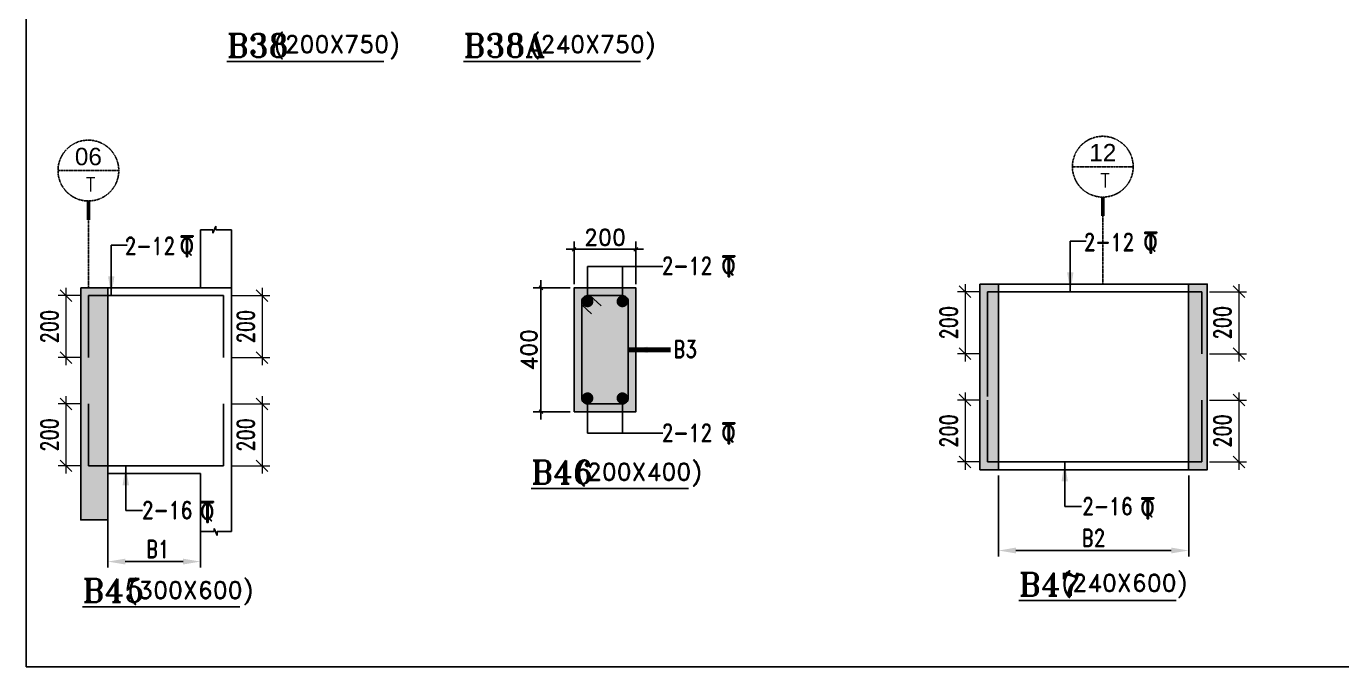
# Model space of a CAD drawing. Header units: millimetres. Extents: x 2061841 to 105821645, y -77612 to 48520811.
# Drawn here: x 2742622 to 2759632, y -703 to 7576 of the extents above; entities that cross this region are included whole.
import ezdxf
from ezdxf.enums import TextEntityAlignment as Align

# ---------------------------------------------------------------- set-up
doc = ezdxf.new("R2010")
doc.units = ezdxf.units.MM
doc.header["$LTSCALE"] = 10
doc.header["$MEASUREMENT"] = 0
doc.linetypes.add('BASEMENT COLUMN SETTING OUT-PART 2_R4$0$CENTER', pattern=[2, 1.25, -0.25, 0.25, -0.25])
doc.linetypes.add('CENTER', pattern=[2, 1.25, -0.25, 0.25, -0.25])
for name, color, linetype in [('A-Grid-Tower', 8, 'CENTER'), ('BASEMENT COLUMN SETTING OUT-PART 2_R4$0$A-GRID-MAIN', 2, 'BASEMENT COLUMN SETTING OUT-PART 2_R4$0$CENTER'), ('BEAM', 4, 'Continuous'), ('BEAM HATCH', 252, 'Continuous'), ('BEAM STIRRUPS', 3, 'Continuous'), ('BORDER', 5, 'Continuous'), ('LEADER', 3, 'Continuous'), ('REIN', 1, 'Continuous'), ('S-DIM', 7, 'Continuous'), ('SHEET', 7, 'Continuous')]:
    doc.layers.add(name, color=color, linetype=linetype)
doc.layers.add('TEXT', color=2, linetype='Continuous', lineweight=25)
doc.layers.add('VIN_SLAB DIMENSION', color=3, linetype='Continuous', lineweight=13)
doc.styles.add('200', font='romand.shx', dxfattribs={"width": 0.8, "height": 225})
doc.styles.add('BASEMENT COLUMN SETTING OUT-PART 2_R4$0$MAS-TXTL', font='arial.ttf', dxfattribs={"height": 200})
doc.styles.add('BASEMENT COLUMN SETTING OUT-PART 2_R4$0$MAS-TXTS', font='romans.shx', dxfattribs={"width": 0.8, "height": 180})
doc.styles.add('MAH', font='romand.shx', dxfattribs={"height": 210})
doc.styles.add('PK', font='romand.shx', dxfattribs={"width": 0.7, "height": 225})
doc.styles.add('PRP 100', font='romand.shx', dxfattribs={"width": 0.75})
doc.styles.add('RD', font='romand.shx', dxfattribs={"width": 0.9, "height": 225})
doc.styles.add('ROMAND', font='romand', dxfattribs={"height": 200})
doc.styles.add('RT', font='romant.shx', dxfattribs={"height": 250})
doc.dimstyles.new('dim', dxfattribs={"dimtxt": 225, "dimasz": 150, "dimexe": 100, "dimexo": 100, "dimgap": 100, "dimtad": 1, "dimdec": 0, "dimlfac": -1, "dimrnd": 5, "dimdsep": 46, "dimtxsty": 'PRP 100', "dimblk": 'OBLIQUE', "dimcen": 1.5, "dimdle": 100, "dimclrd": 3, "dimclre": 3, "dimclrt": 2, "dimadec": 0, "dimazin": 0, "dimtfac": 1, "dimtdec": 0, "dimtix": 1, "dimtmove": 0, "dimatfit": 3, "dimldrblk": 'OBLIQUE', "dimfxl": 200, "dimlwd": -1, "dimlwe": -1, "dimarcsym": 0})
doc.dimstyles.new('GR', dxfattribs={"dimtxt": 225, "dimasz": 100, "dimexe": 50, "dimexo": 50, "dimgap": 40, "dimtad": 1, "dimdec": 0, "dimzin": 0, "dimdsep": 46, "dimtxsty": 'RD', "dimblk1": 'OBLIQUE', "dimblk2": 'OBLIQUE', "dimsah": 1, "dimcen": 0, "dimdle": 100, "dimclrd": 3, "dimclre": 3, "dimclrt": 2, "dimadec": 0, "dimazin": 0, "dimtfac": 1, "dimtdec": 0, "dimtix": 1, "dimtmove": 0, "dimatfit": 3, "dimfxl": 1, "dimtolj": 1, "dimtzin": 0, "dimarcsym": 0})
doc.dimstyles.new('GR2', dxfattribs={"dimtxt": 225, "dimasz": 100, "dimexe": 75, "dimexo": 75, "dimgap": 50, "dimtad": 1, "dimdec": 0, "dimdsep": 46, "dimtxsty": '200', "dimblk1": 'OBLIQUE', "dimblk2": 'OBLIQUE', "dimsah": 1, "dimcen": 50, "dimdle": 75, "dimclrd": 3, "dimclre": 3, "dimclrt": 2, "dimadec": 0, "dimazin": 0, "dimtfac": 1, "dimtdec": 0, "dimtix": 1, "dimtmove": 0, "dimatfit": 3, "dimldrblk": 'OBLIQUE', "dimfxl": 1, "dimtolj": 1, "dimtzin": 0, "dimarcsym": 0})
doc.dimstyles.new('MA', dxfattribs={"dimtxt": 210, "dimasz": 50, "dimexe": 100, "dimexo": 50, "dimgap": 50, "dimtad": 1, "dimdec": 0, "dimzin": 0, "dimdsep": 46, "dimtxsty": 'MAH', "dimblk1": 'OBLIQUE', "dimblk2": 'OBLIQUE', "dimsah": 1, "dimcen": 0.09, "dimdle": 100, "dimclrd": 3, "dimclre": 3, "dimclrt": 2, "dimadec": 0, "dimazin": 0, "dimtfac": 1, "dimtdec": 0, "dimtix": 1, "dimtofl": 0, "dimtmove": 0, "dimatfit": 3, "dimldrblk": 'OBLIQUE', "dimfxl": 1, "dimtolj": 1, "dimtzin": 0, "dimarcsym": 0})

# ---------------------------------------------------------------- blocks, each defined once
blk = doc.blocks.new('A$C33BE299A')
at = {"layer": 'SHEET', "color": 4, "style": 'ROMAND'}
for s, height, p in [('T', 170, (-16, 0)), ('Q', 125, (-14, 27))]:
    blk.add_text(s, height=height, dxfattribs=at).set_placement(p)
blk = doc.blocks.new('*D1935')
at = {"layer": 'BEAM STIRRUPS', "color": 3, "lineweight": -2, "ltscale": 0.25, "transparency": 16777216}
for p, q in [((2743676, 1719), (2743676, 581)), ((2744874, 1232), (2744874, 581)), ((2744649, 656), (2743901, 656))]:
    blk.add_line(p, q, dxfattribs=at)
at = {"layer": 'BEAM STIRRUPS', "color": 3, "linetype": 'Continuous', "ltscale": 0.25, "transparency": 16777216}
for points in [[(2743901, 694), (2743901, 619), (2743676, 656)], [(2744649, 694), (2744649, 619), (2744874, 656)]]:
    blk.add_solid(points, dxfattribs=at)
at = {"layer": 'Defpoints', "color": 0, "linetype": 'Continuous', "ltscale": 0.25, "transparency": 16777216}
for p in [(2743676, 1794, 2), (2744874, 1307, 46), (2743676, 656)]:
    blk.add_point(p, dxfattribs=at)
at = {"layer": 'BEAM STIRRUPS', "color": 2, "linetype": 'Continuous', "ltscale": 0.25, "transparency": 16777216, "insert": (2744325, 819), "char_height": 225, "attachment_point": 5, "rotation": 360, "style": '200'}
blk.add_mtext('\\A1;B1', dxfattribs=at)
blk = doc.blocks.new('_Oblique')
at = {"color": 0, "linetype": 'ByBlock', "lineweight": -2}
blk.add_line((-0.5, -0.5), (0.5, 0.5), dxfattribs=at)
blk = doc.blocks.new('*D1936')
at = {"layer": 'Defpoints', "color": 0, "transparency": 16777216}
for p in [(2750505, 4693), (2749705, 4194), (2750505, 4194)]:
    blk.add_point(p, dxfattribs=at)
at = {"layer": 'S-DIM', "color": 3, "lineweight": -2, "transparency": 16777216}
for p, q in [((2749705, 4244), (2749705, 4793)), ((2750505, 4244), (2750505, 4793)), ((2749605, 4693), (2750605, 4693))]:
    blk.add_line(p, q, dxfattribs=at)
at = {"layer": 'S-DIM', "color": 3, "lineweight": -2, "transparency": 16777216, "xscale": 50, "yscale": 50, "zscale": 50, "rotation": 180}
blk.add_blockref('_Oblique', (2749705, 4693), dxfattribs=at)
at = {"layer": 'S-DIM', "color": 3, "lineweight": -2, "transparency": 16777216, "xscale": 50, "yscale": 50, "zscale": 50}
blk.add_blockref('_Oblique', (2750505, 4693), dxfattribs=at)
at = {"layer": 'S-DIM', "color": 2, "transparency": 16777216, "insert": (2750105, 4848), "char_height": 210, "attachment_point": 5, "style": 'MAH'}
blk.add_mtext('\\A1;\\A1;200', dxfattribs=at)
blk = doc.blocks.new('OBLIQUE')
blk = doc.blocks.new('*D1937')
at = {"layer": 'Defpoints', "color": 0, "transparency": 16777216}
for p in [(2749705, 4194), (2749277, 2594), (2749705, 2594)]:
    blk.add_point(p, dxfattribs=at)
at = {"layer": 'S-DIM', "color": 3, "lineweight": -2, "transparency": 16777216}
for p, q in [((2749277, 4294), (2749277, 2494)), ((2749655, 4194), (2749177, 4194)), ((2749655, 2594), (2749177, 2594))]:
    blk.add_line(p, q, dxfattribs=at)
at = {"layer": 'S-DIM', "color": 3, "lineweight": -2, "transparency": 16777216, "xscale": 50, "yscale": 50, "zscale": 50}
for p, rotation in [((2749277, 4194), 90), ((2749277, 2594), 270)]:
    blk.add_blockref('_Oblique', p, dxfattribs=dict(at, rotation=rotation))
at = {"layer": 'S-DIM', "color": 2, "transparency": 16777216, "insert": (2749122, 3394), "char_height": 210, "attachment_point": 5, "rotation": 90, "style": 'MAH'}
blk.add_mtext('\\A1;\\A1;400', dxfattribs=at)
blk = doc.blocks.new('*D1938')
at = {"layer": 'BEAM STIRRUPS', "color": 3, "lineweight": -2, "ltscale": 0.25, "transparency": 16777216}
for p, q in [((2755193, 1769), (2755193, 724)), ((2757653, 1769), (2757653, 724)), ((2757428, 799), (2755418, 799))]:
    blk.add_line(p, q, dxfattribs=at)
at = {"layer": 'BEAM STIRRUPS', "color": 3, "linetype": 'Continuous', "ltscale": 0.25, "transparency": 16777216}
for points in [[(2755418, 837), (2755418, 762), (2755193, 799)], [(2757428, 837), (2757428, 762), (2757653, 799)]]:
    blk.add_solid(points, dxfattribs=at)
at = {"layer": 'Defpoints', "color": 0, "linetype": 'Continuous', "ltscale": 0.25, "transparency": 16777216}
for p in [(2755193, 1844, 2), (2757653, 1844, 46), (2755193, 799)]:
    blk.add_point(p, dxfattribs=at)
at = {"layer": 'BEAM STIRRUPS', "color": 2, "linetype": 'Continuous', "ltscale": 0.25, "transparency": 16777216, "insert": (2756423, 962), "char_height": 225, "attachment_point": 5, "rotation": 360, "style": '200'}
blk.add_mtext('\\A1;B2', dxfattribs=at)
blk = doc.blocks.new('BASEMENT COLUMN SETTING OUT-PART 2_R4$0$GRID TARGET1')
blk.add_wipeout([(393, -655), (392, -641), (392, -628), (390, -614), (389, -600), (387, -587), (384, -573), (381, -560), (377, -547), (373, -534), (369, -521), (364, -508), (359, -495), (353, -483), (347, -471), (340, -459), (333, -447), (325, -435), (318, -424), (309, -413), (301, -403), (292, -392), (282, -382), (273, -373), (263, -363), (252, -354), (242, -346), (231, -337), (220, -330), (208, -322), (196, -315), (184, -308), (172, -302), (160, -296), (147, -291), (134, -286), (121, -282), (108, -278), (95, -274), (82, -271), (68, -268), (55, -266), (41, -265), (27, -263), (14, -263), (0, -262), (-14, -263), (-27, -263), (-41, -265), (-55, -266), (-68, -268), (-82, -271), (-95, -274), (-108, -278), (-121, -282), (-134, -286), (-147, -291), (-160, -296), (-172, -302), (-184, -308), (-196, -315), (-208, -322), (-220, -330), (-231, -337), (-242, -346), (-252, -354), (-263, -363), (-273, -373), (-282, -382), (-292, -392), (-301, -403), (-309, -413), (-318, -424), (-325, -435), (-333, -447), (-340, -459), (-347, -471), (-353, -483), (-359, -495), (-364, -508), (-369, -521), (-373, -534), (-377, -547), (-381, -560), (-384, -573), (-387, -587), (-389, -600), (-390, -614), (-392, -628), (-392, -641), (-393, -655), (-392, -669), (-392, -682), (-390, -696), (-389, -710), (-387, -723), (-384, -737), (-381, -750), (-377, -763), (-373, -776), (-369, -789), (-364, -802), (-359, -815), (-353, -827), (-347, -839), (-340, -851), (-333, -863), (-325, -875), (-318, -886), (-309, -897), (-301, -907), (-292, -918), (-282, -928), (-273, -937), (-263, -947), (-252, -956), (-242, -964), (-231, -973), (-220, -981), (-208, -988), (-196, -995), (-184, -1002), (-172, -1008), (-160, -1014), (-147, -1019), (-134, -1024), (-121, -1028), (-108, -1032), (-95, -1036), (-82, -1039), (-68, -1042), (-55, -1044), (-41, -1046), (-27, -1047), (-14, -1047), (0, -1048), (14, -1047), (27, -1047), (41, -1046), (55, -1044), (68, -1042), (82, -1039), (95, -1036), (108, -1032), (121, -1028), (134, -1024), (147, -1019), (160, -1014), (172, -1008), (184, -1002), (196, -995), (208, -988), (220, -981), (231, -973), (242, -964), (252, -956), (263, -947), (273, -937), (282, -928), (292, -918), (301, -907), (309, -897), (318, -886), (325, -875), (333, -863), (340, -851), (347, -839), (353, -827), (359, -815), (364, -802), (369, -789), (373, -776), (377, -763), (381, -750), (384, -737), (387, -723), (389, -710), (390, -696), (392, -682), (392, -669)])
blk.add_line((-393, -655), (393, -655))
at = {"const_width": 48.8}
blk.add_lwpolyline([(0, -1048), (0, -1292)], dxfattribs=at)
blk.add_circle((0, -655), 393)
for tag, height, style, p in [('AS', 225, 'BASEMENT COLUMN SETTING OUT-PART 2_R4$0$MAS-TXTL', (0, -586)), ('REF', 180, 'BASEMENT COLUMN SETTING OUT-PART 2_R4$0$MAS-TXTS', (29, -925))]:
    blk.add_attdef(tag, text='', height=height, dxfattribs=dict(style=style)).set_placement(p, align=Align.CENTER)
blk = doc.blocks.new('*D1299')
at = {"layer": 'Defpoints', "color": 0, "transparency": 16777216}
for p in [(2743425, 4094, 52), (2743134, 3294), (2743425, 3294, 51)]:
    blk.add_point(p, dxfattribs=at)
at = {"layer": 'VIN_SLAB DIMENSION', "color": 3, "transparency": 16777216}
for p, q in [((2743325, 4094), (2743034, 4094)), ((2743134, 4194), (2743134, 3194)), ((2743325, 3294), (2743034, 3294))]:
    blk.add_line(p, q, dxfattribs=at)
at = {"layer": 'VIN_SLAB DIMENSION', "color": 3, "transparency": 16777216, "xscale": 150, "yscale": 150, "zscale": 150}
for p, rotation in [((2743134, 4094), 90), ((2743134, 3294), 270)]:
    blk.add_blockref('_Oblique', p, dxfattribs=dict(at, rotation=rotation))
at = {"layer": 'VIN_SLAB DIMENSION', "color": 2, "transparency": 16777216, "insert": (2742922, 3694), "char_height": 225, "attachment_point": 5, "rotation": 90, "style": 'PRP 100'}
blk.add_mtext('200', dxfattribs=at)
blk = doc.blocks.new('*D1300')
at = {"layer": 'Defpoints', "color": 0, "transparency": 16777216}
for p in [(2743425, 2694, 52), (2743134, 1894), (2743425, 1894, 51)]:
    blk.add_point(p, dxfattribs=at)
at = {"layer": 'VIN_SLAB DIMENSION', "color": 3, "transparency": 16777216}
for p, q in [((2743134, 2794), (2743134, 1794)), ((2743325, 2694), (2743034, 2694)), ((2743325, 1894), (2743034, 1894))]:
    blk.add_line(p, q, dxfattribs=at)
at = {"layer": 'VIN_SLAB DIMENSION', "color": 3, "transparency": 16777216, "xscale": 150, "yscale": 150, "zscale": 150}
for p, rotation in [((2743134, 2694), 90), ((2743134, 1894), 270)]:
    blk.add_blockref('_Oblique', p, dxfattribs=dict(at, rotation=rotation))
at = {"layer": 'VIN_SLAB DIMENSION', "color": 2, "transparency": 16777216, "insert": (2742922, 2294), "char_height": 225, "attachment_point": 5, "rotation": 90, "style": 'PRP 100'}
blk.add_mtext('200', dxfattribs=at)
blk = doc.blocks.new('*D1301')
at = {"layer": 'Defpoints', "color": 0, "transparency": 16777216}
for p in [(2745174, 2694, 52), (2745174, 1894, 51), (2745671, 1894)]:
    blk.add_point(p, dxfattribs=at)
at = {"layer": 'VIN_SLAB DIMENSION', "color": 3, "transparency": 16777216}
for p, q in [((2745671, 2794), (2745671, 1794)), ((2745274, 2694), (2745771, 2694)), ((2745274, 1894), (2745771, 1894))]:
    blk.add_line(p, q, dxfattribs=at)
at = {"layer": 'VIN_SLAB DIMENSION', "color": 3, "transparency": 16777216, "xscale": 150, "yscale": 150, "zscale": 150}
for p, rotation in [((2745671, 2694), 90), ((2745671, 1894), 270)]:
    blk.add_blockref('_Oblique', p, dxfattribs=dict(at, rotation=rotation))
at = {"layer": 'VIN_SLAB DIMENSION', "color": 2, "transparency": 16777216, "insert": (2745459, 2294), "char_height": 225, "attachment_point": 5, "rotation": 90, "style": 'PRP 100'}
blk.add_mtext('200', dxfattribs=at)
blk = doc.blocks.new('*D1302')
at = {"layer": 'Defpoints', "color": 0, "transparency": 16777216}
for p in [(2745174, 4094, 52), (2745174, 3294, 51), (2745671, 3294)]:
    blk.add_point(p, dxfattribs=at)
at = {"layer": 'VIN_SLAB DIMENSION', "color": 3, "transparency": 16777216}
for p, q in [((2745274, 4094), (2745771, 4094)), ((2745671, 4194), (2745671, 3194)), ((2745274, 3294), (2745771, 3294))]:
    blk.add_line(p, q, dxfattribs=at)
at = {"layer": 'VIN_SLAB DIMENSION', "color": 3, "transparency": 16777216, "xscale": 150, "yscale": 150, "zscale": 150}
for p, rotation in [((2745671, 4094), 90), ((2745671, 3294), 270)]:
    blk.add_blockref('_Oblique', p, dxfattribs=dict(at, rotation=rotation))
at = {"layer": 'VIN_SLAB DIMENSION', "color": 2, "transparency": 16777216, "insert": (2745459, 3694), "char_height": 225, "attachment_point": 5, "rotation": 90, "style": 'PRP 100'}
blk.add_mtext('200', dxfattribs=at)
blk = doc.blocks.new('*D1303')
at = {"layer": 'Defpoints', "color": 0, "transparency": 16777216}
for p in [(2755053, 4144, 52), (2754762, 3344), (2755053, 3344, 51)]:
    blk.add_point(p, dxfattribs=at)
at = {"layer": 'VIN_SLAB DIMENSION', "color": 3, "transparency": 16777216}
for p, q in [((2754953, 4144), (2754662, 4144)), ((2754762, 4244), (2754762, 3244)), ((2754953, 3344), (2754662, 3344))]:
    blk.add_line(p, q, dxfattribs=at)
at = {"layer": 'VIN_SLAB DIMENSION', "color": 3, "transparency": 16777216, "xscale": 150, "yscale": 150, "zscale": 150}
for p, rotation in [((2754762, 4144), 90), ((2754762, 3344), 270)]:
    blk.add_blockref('_Oblique', p, dxfattribs=dict(at, rotation=rotation))
at = {"layer": 'VIN_SLAB DIMENSION', "color": 2, "transparency": 16777216, "insert": (2754549, 3744), "char_height": 225, "attachment_point": 5, "rotation": 90, "style": 'PRP 100'}
blk.add_mtext('200', dxfattribs=at)
blk = doc.blocks.new('*D1304')
at = {"layer": 'Defpoints', "color": 0, "transparency": 16777216}
for p in [(2755053, 2744, 52), (2754762, 1944), (2755053, 1944, 51)]:
    blk.add_point(p, dxfattribs=at)
at = {"layer": 'VIN_SLAB DIMENSION', "color": 3, "transparency": 16777216}
for p, q in [((2754953, 2744), (2754662, 2744)), ((2754762, 2844), (2754762, 1844)), ((2754953, 1944), (2754662, 1944))]:
    blk.add_line(p, q, dxfattribs=at)
at = {"layer": 'VIN_SLAB DIMENSION', "color": 3, "transparency": 16777216, "xscale": 150, "yscale": 150, "zscale": 150}
for p, rotation in [((2754762, 2744), 90), ((2754762, 1944), 270)]:
    blk.add_blockref('_Oblique', p, dxfattribs=dict(at, rotation=rotation))
at = {"layer": 'VIN_SLAB DIMENSION', "color": 2, "transparency": 16777216, "insert": (2754549, 2344), "char_height": 225, "attachment_point": 5, "rotation": 90, "style": 'PRP 100'}
blk.add_mtext('200', dxfattribs=at)
blk = doc.blocks.new('*D1305')
at = {"layer": 'Defpoints', "color": 0, "transparency": 16777216}
for p in [(2757822, 4144, 52), (2757822, 3344, 51), (2758302, 3344)]:
    blk.add_point(p, dxfattribs=at)
at = {"layer": 'VIN_SLAB DIMENSION', "color": 3, "transparency": 16777216}
for p, q in [((2757922, 4144), (2758402, 4144)), ((2758302, 4244), (2758302, 3244)), ((2757922, 3344), (2758402, 3344))]:
    blk.add_line(p, q, dxfattribs=at)
at = {"layer": 'VIN_SLAB DIMENSION', "color": 3, "transparency": 16777216, "xscale": 150, "yscale": 150, "zscale": 150}
for p, rotation in [((2758302, 4144), 90), ((2758302, 3344), 270)]:
    blk.add_blockref('_Oblique', p, dxfattribs=dict(at, rotation=rotation))
at = {"layer": 'VIN_SLAB DIMENSION', "color": 2, "transparency": 16777216, "insert": (2758089, 3744), "char_height": 225, "attachment_point": 5, "rotation": 90, "style": 'PRP 100'}
blk.add_mtext('200', dxfattribs=at)
blk = doc.blocks.new('*D1306')
at = {"layer": 'Defpoints', "color": 0, "transparency": 16777216}
for p in [(2757822, 2744, 52), (2757822, 1944, 51), (2758302, 1944)]:
    blk.add_point(p, dxfattribs=at)
at = {"layer": 'VIN_SLAB DIMENSION', "color": 3, "transparency": 16777216}
for p, q in [((2757922, 2744), (2758402, 2744)), ((2758302, 2844), (2758302, 1844)), ((2757922, 1944), (2758402, 1944))]:
    blk.add_line(p, q, dxfattribs=at)
at = {"layer": 'VIN_SLAB DIMENSION', "color": 3, "transparency": 16777216, "xscale": 150, "yscale": 150, "zscale": 150}
for p, rotation in [((2758302, 2744), 90), ((2758302, 1944), 270)]:
    blk.add_blockref('_Oblique', p, dxfattribs=dict(at, rotation=rotation))
at = {"layer": 'VIN_SLAB DIMENSION', "color": 2, "transparency": 16777216, "insert": (2758089, 2344), "char_height": 225, "attachment_point": 5, "rotation": 90, "style": 'PRP 100'}
blk.add_mtext('200', dxfattribs=at)

msp = doc.modelspace()

# ---------------------------------------------------------------- hatches: boundary and pattern name
h = msp.add_hatch()
h.set_pattern_fill('ANGLE', color=256, angle=180)
h.set_pattern_definition([(180, (2880560.079, -8858.5876), (0, 6.985), [5.08, -1.905]), (90, (2880560.079, -8858.5876), (6.985, 4e-16), [5.08, -1.905])])
h.paths.add_polyline_path([(2746548, 4444.7), (2746548, 4902), (2746863.4, 4902), (2746863.4, 4444.7)], flags=9)
h.paths.add_polyline_path([(2746294.8, 4365.3), (2746294.8, 4973.7), (2746610.2, 4973.7), (2746610.2, 4365.3)], flags=9)
h = msp.add_hatch()
h.set_pattern_fill('ANGLE', color=256)
h.set_pattern_definition([(0, (2624306.4005, -8858.5876), (0, 6.985), [5.08, -1.905]), (90, (2624306.4005, -8858.5876), (-6.985, 4e-16), [5.08, -1.905])])
h.paths.add_polyline_path([(2758318.5, 4444.7), (2758318.5, 4902), (2758003.1, 4902), (2758003.1, 4444.7)], flags=9)
h.paths.add_polyline_path([(2758571.7, 4365.3), (2758571.7, 4973.7), (2758256.3, 4973.7), (2758256.3, 4365.3)], flags=9)
at = {"layer": 'BEAM HATCH'}
for points in [[(2743325.1, 4194), (2743675.7, 4194), (2743675.7, 1194), (2743325.1, 1194)], [(2749704.8, 2594), (2750504.8, 2594), (2750504.8, 4194), (2749704.8, 4194)], [(2754952.6, 4244), (2755192.6, 4244), (2755192.6, 1844), (2754952.6, 1844)], [(2757652.6, 4244), (2757892.6, 4244), (2757892.6, 1844), (2757652.6, 1844)]]:
    msp.add_hatch(color=252, dxfattribs=at).paths.add_polyline_path(points)

# ---------------------------------------------------------------- linework, layer by layer
at = {"layer": 'A-Grid-Tower', "color": 6}
for p, q in [((2756542.6, 4244, 0), (2756542.6, 5124.5, 0)), ((2743424.7, 4194, 0), (2743424.7, 5074.5, 0))]:
    msp.add_line(p, q, dxfattribs=at)
at = {"layer": 'BEAM'}
for p, q in [((2744873.7, 4945.1, 0), (2744873.7, 4194, 0)), ((2744873.7, 4945.1, 0), (2745033.9, 4945.1, 0)), ((2745033.9, 4903.3, 0), (2745072.3, 4992.6, 0)), ((2745033.9, 4945.1, 0), (2745033.9, 4903.3, 0)), ((2745072.3, 4992.6, 0), (2745072.3, 4945.1, 0)), ((2745072.3, 4945.1, 0), (2745273.7, 4945.1, 0)), ((2745273.7, 4945.1, 0), (2745273.7, 4194, 0)), ((2743325.1, 4194, 0), (2743325.1, 1794, 0)), ((2743325.1, 4194, 0), (2745273.7, 4194, 0)), ((2743325.1, 4194, 0), (2743325.1, 1894, 0)), ((2745273.7, 4194, 0), (2745273.7, 1794, 0)), ((2754952.6, 4244, 0), (2754952.6, 1844, 0)), ((2754952.6, 4244, 0), (2757892.6, 4244, 0)), ((2757892.6, 4244, 0), (2757892.6, 1844, 0)), ((2757892.6, 4144, 0), (2757892.6, 1944, 0)), ((2743675.7, 1794, 0), (2744873.7, 1794, 0)), ((2744873.7, 1043, 0), (2744873.7, 1794, 0)), ((2745273.7, 1043, 0), (2745273.7, 1794, 0)), ((2755192.6, 1844, 0), (2757652.6, 1844, 0)), ((2744873.7, 1043, 0), (2745051.3, 1043, 0)), ((2745051.3, 1043, 0), (2745051.3, 1084.7, 0)), ((2745051.3, 1084.7, 0), (2745089.6, 995.5, 0)), ((2745089.6, 1043, 0), (2745273.7, 1043, 0)), ((2745089.6, 995.5, 0), (2745089.6, 1043, 0))]:
    msp.add_line(p, q, dxfattribs=at)
at = {"layer": 'BEAM', "elevation": 0}
for points in [[(2743325.1, 4194), (2743675.7, 4194), (2743675.7, 1194), (2743325.1, 1194)], [(2749704.8, 2594), (2750504.8, 2594), (2750504.8, 4194), (2749704.8, 4194)], [(2754952.6, 4244), (2755192.6, 4244), (2755192.6, 1844), (2754952.6, 1844)], [(2757652.6, 4244), (2757892.6, 4244), (2757892.6, 1844), (2757652.6, 1844)]]:
    msp.add_lwpolyline(points, close=True, dxfattribs=at)
at = {"layer": 'BEAM', "const_width": 75, "elevation": 0}
for points in [[(2749842.3, 4019, 1), (2749917.3, 4019, 1)], [(2750367.3, 4019, -1), (2750292.3, 4019, -1)], [(2749842.3, 2769, -1), (2749917.3, 2769, -1)], [(2750367.3, 2769, 1), (2750292.3, 2769, 1)]]:
    msp.add_lwpolyline(points, format="xyb", close=True, dxfattribs=at)
at = {"layer": 'BEAM HATCH', "color": 252}
msp.add_line((2755052.6, 4144, 0), (2755052.6, 2791, 0), dxfattribs=at)
at = {"layer": 'BORDER'}
msp.add_lwpolyline([(2742621.9, -702.5), (2832621.9, -702.5), (2832621.9, 59297.5), (2742621.9, 59297.5)], close=True, dxfattribs=at)
at = {"layer": 'LEADER', "color": 3}
for p, q in [((2749879.8, 4019, 0), (2749879.8, 4470.3, 0)), ((2749879.8, 4470.3, 0), (2750853.8, 4470.3, 0)), ((2750329.8, 4019, 0), (2750329.8, 4470.3, 0)), ((2749879.8, 2769, 0), (2749879.8, 2317.7, 0)), ((2750329.8, 2769, 0), (2750329.8, 2317.7, 0)), ((2749879.8, 2317.7, 0), (2750853.8, 2317.7, 0))]:
    msp.add_line(p, q, dxfattribs=at)
at = {"layer": 'REIN'}
for p, q in [((2743425.1, 4094, 0), (2745173.7, 4094, 0)), ((2743425.1, 4094, 0), (2743425.1, 3294, 0)), ((2745173.7, 4094, 0), (2745173.7, 3294, 0)), ((2749910.3, 4094, 0), (2750054.7, 3964.6)), ((2755052.6, 4144, 0), (2757821.8, 4144, 0)), ((2755052.6, 4144, 0), (2755052.6, 3344, 0)), ((2757821.8, 4144, 0), (2757821.8, 3344, 0)), ((2749804.8, 3975.7, 0), (2749930.1, 3861)), ((2755052.6, 2744, 0), (2755052.6, 1944, 0)), ((2757821.8, 2744, 0), (2757821.8, 1944, 0)), ((2743425.1, 2694, 0), (2743425.1, 1894, 0)), ((2745173.7, 2694, 0), (2745173.7, 1894, 0)), ((2743425.1, 1894, 0), (2745173.7, 1894, 0)), ((2755052.6, 1944, 0), (2757821.8, 1944, 0))]:
    msp.add_line(p, q, dxfattribs=at)
at = {"layer": 'REIN', "elevation": 0}
msp.add_lwpolyline([(2749879.8, 2694), (2750329.8, 2694, 0.4142136), (2750404.8, 2769), (2750404.8, 4019, 0.4142136), (2750329.8, 4094), (2749879.8, 4094, 0.4142136), (2749804.8, 4019), (2749804.8, 2769, 0.4142136)], format="xyb", close=True, dxfattribs=at)

# ---------------------------------------------------------------- block references
at = {"layer": 'TEXT', "color": 2, "xscale": 1.600000001490116, "yscale": 1.600000001490116, "zscale": 1.600000001490116}
for p in [(2744624.6, 4594.1, 243658), (2757087.5, 4644.1, 243658), (2751630.7, 4336.7, 243658), (2751630.7, 2177.8, 243658), (2744890.2, 1159.5, 243658), (2757049, 1209.5, 243658)]:
    msp.add_blockref('A$C33BE299A', p, dxfattribs=at)

# ---------------------------------------------------------------- texts
at = {"layer": 'TEXT', "color": 2, "style": 'RD'}
for s, p in [('(200X750)', (2745828.3, 7232.4, 0)), ('(240X750)', (2749135.3, 7232.4, 0)), ('(200X400)', (2749735.7, 1705, 7466.8)), ('(240X600)', (2756012.1, 268.4, 0)), ('(300X600)', (2743933.9, 175.2, 0))]:
    msp.add_text(s, height=225, dxfattribs=at).set_placement(p)
at = {"layer": 'TEXT', "color": 1, "style": 'RT'}
for s, p in [('%%UB38      ', (2746230.1, 7329.2, 0)), ('%%UB38A      ', (2749419.4, 7329.2, 0)), ('%%UB46      ', (2750167.8, 1812.3, 7466.8)), ('%%UB47      ', (2756474.2, 362.5, 0)), ('%%UB45      ', (2744366, 282.4, 0))]:
    msp.add_text(s, height=300, dxfattribs=at).set_placement(p, align=Align.MIDDLE_CENTER)
at = {"layer": 'TEXT', "color": 2, "style": 'PK', "width": 0.8}
for s, p in [('2-12', (2743892.8, 4624.4, -0.2)), ('2-12', (2756294.7, 4674.4, -0.2)), ('2-12', (2750837.9, 4367, -0.2)), ('B3', (2750989.3, 3290.7, -0.2)), ('2-12', (2750837.9, 2208.1, -0.2))]:
    msp.add_text(s, height=225, dxfattribs=at).set_placement(p)
for p in [(2744115.7, 1208.4, 0), (2756274.5, 1258.4, 0)]:
    msp.add_text('2-16', height=225, rotation=0, dxfattribs=at).set_placement(p)

# ---------------------------------------------------------------- dimensions: what is measured, and where the dimension line sits
at = {"layer": 'BEAM STIRRUPS', "linetype": 'Continuous', "ltscale": 0.25}
for base, p1, p2, text, picture, middle in [((2743675.7, 656.2, 0), (2744873.7, 1307, 46.4), (2743675.7, 1794, 1.6), 'B1', '*D1935', (2744324.7, 656.2, 0)), ((2755192.6, 799.3, 0), (2757652.6, 1844, 46.4), (2755192.6, 1844, 1.6), 'B2', '*D1938', (2756422.6, 799.3, 0))]:
    dim = msp.add_linear_dim(base=base, p1=p1, p2=p2, angle=179.99996, text=text, dimstyle='GR2', override={"dimasz": 225, "dimfxl": 3, "dimarcsym": 2}, dxfattribs=at)
    dim.commit()
    dim.dimension.update_dxf_attribs({"geometry": picture, "text_midpoint": middle, "dimtype": 160})
at = {"layer": 'S-DIM'}
dim = msp.add_linear_dim(base=(2750504.8, 4693.2, 0), p1=(2749704.8, 4194, 0), p2=(2750504.8, 4194, 0), text='\\A1;200', dimstyle='MA', override={"dimtxsty": 'MAH', "dimldrblk": 'Oblique'}, dxfattribs=at)
dim.commit()
dim.dimension.update_dxf_attribs({"geometry": '*D1936', "text_midpoint": (2750104.8, 4848.2, 0)})
dim = msp.add_linear_dim(base=(2749277, 2594, 0), p1=(2749704.8, 4194, 0), p2=(2749704.8, 2594, 0), angle=90, text='\\A1;400', dimstyle='MA', override={"dimtxsty": 'MAH', "dimldrblk": 'Oblique'}, dxfattribs=at)
dim.commit()
dim.dimension.update_dxf_attribs({"geometry": '*D1937', "text_midpoint": (2749122, 3394, 0)})
at = {"layer": 'VIN_SLAB DIMENSION'}
for base, p1, p2, picture, middle in [((2743134.2, 3294, 0), (2743425.1, 4094, 51.6), (2743425.1, 3294, 51.2), '*D1299', (2742921.7, 3694, 0)), ((2745671.3, 3294, 0), (2745173.7, 4094, 51.6), (2745173.7, 3294, 51.2), '*D1302', (2745458.8, 3694, 0)), ((2754761.7, 3344, 0), (2755052.6, 4144, 51.6), (2755052.6, 3344, 51.2), '*D1303', (2754549.2, 3744, 0)), ((2758301.6, 3344, 0), (2757821.8, 4144, 51.6), (2757821.8, 3344, 51.2), '*D1305', (2758089.1, 3744, 0)), ((2743134.2, 1894, 0), (2743425.1, 2694, 51.6), (2743425.1, 1894, 51.2), '*D1300', (2742921.7, 2294, 0)), ((2745671.3, 1894, 0), (2745173.7, 2694, 51.6), (2745173.7, 1894, 51.2), '*D1301', (2745458.8, 2294, 0)), ((2754761.7, 1944, 0), (2755052.6, 2744, 51.6), (2755052.6, 1944, 51.2), '*D1304', (2754549.2, 2344, 0)), ((2758301.6, 1944, 0), (2757821.8, 2744, 51.6), (2757821.8, 1944, 51.2), '*D1306', (2758089.1, 2344, 0))]:
    dim = msp.add_linear_dim(base=base, p1=p1, p2=p2, angle=90, text='200', dimstyle='dim', dxfattribs=at)
    dim.commit()
    dim.dimension.update_dxf_attribs({"geometry": picture, "text_midpoint": middle})

# ---------------------------------------------------------------- leaders
at = {"layer": 'LEADER', "color": 3}
for points, override in [([(2756122.3, 4143.7, 0), (2756122.3, 4797, 0), (2756327.9, 4797, 0)], {"dimasz": 250}), ([(2743720.5, 4093.7, 0), (2743720.5, 4747, 0), (2743926, 4747, 0)], {"dimasz": 250}), ([(2750404.8, 3394, 0), (2750950.6, 3394, 0)], {"dimscale": 1, "dimtxt": 225, "dimasz": 250, "dimgap": 40, "dimtad": 1, "dimtxsty": 'RD', "dimclrd": 3, "dimlwd": 65534}), ([(2743908.1, 1894, 0), (2743908.1, 1316.8, 0), (2744126.1, 1316.8, 0)], {"dimasz": 250}), ([(2756049.5, 1944, 0), (2756049.5, 1366.8, 0), (2756267.6, 1366.8, 0)], {"dimasz": 250})]:
    msp.add_leader(points, dimstyle='GR', override=override, dxfattribs=at)

# ---------------------------------------------------------------- next in the draw order: block references
at = {"layer": 'BASEMENT COLUMN SETTING OUT-PART 2_R4$0$A-GRID-MAIN', "color": 240, "true_color": 0xed1f24}
for p, values in [((2756542.6, 6416.2, 0), {'REF': 'T', 'AS': '12'}), ((2743424.7, 6366.2, 0), {'REF': 'T', 'AS': '06'})]:
    msp.add_blockref('BASEMENT COLUMN SETTING OUT-PART 2_R4$0$GRID TARGET1', p, dxfattribs=at).add_auto_attribs(values)

doc.saveas('drawing.dxf')
